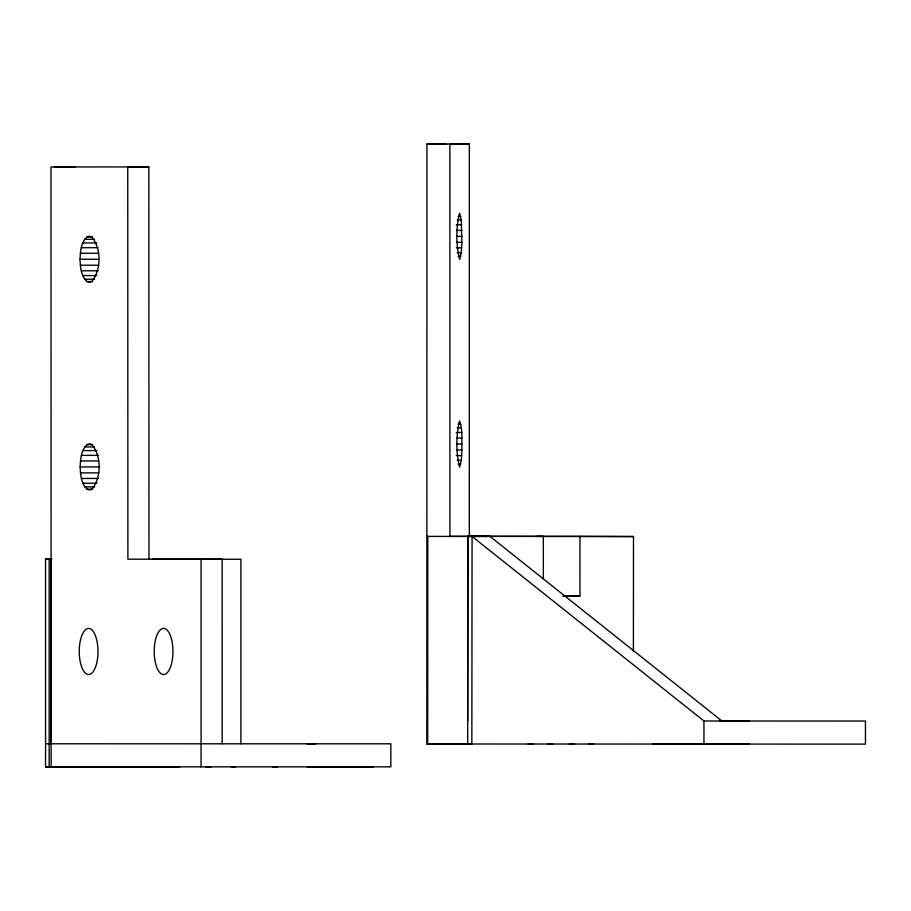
<?xml version="1.0" encoding="UTF-8"?>
<svg xmlns="http://www.w3.org/2000/svg" width="911" height="911" viewBox="0 0 911 911"><rect width="100%" height="100%" fill="white"/><g stroke="black" fill="none" stroke-linecap="round" stroke-linejoin="round"><path stroke-width="1.37" d="M45.55 766.857L45.55 559.263L47.019 559.195L51.073 559.206L51.141 766.834L45.55 766.857L179.604 766.96M49.16 766.834L49.16 559.24L51.141 559.24M201.08 766.846L201.069 559.172M467.673 744.014L467.878 536.408L472.069 536.431L471.852 744.025L426.838 743.98L426.94 144.075L446.39 144.04M427.658 743.98L427.783 536.385L426.872 536.385L490.016 536.431L721.899 721M467.673 720.931L467.798 536.408M469.313 536.294L469.336 144.04L426.94 144.075M543.343 578.952L543.355 536.374L468.459 536.249M563.192 595.999L579.943 595.999L579.965 536.385L472.069 536.431L703.952 721L865.45 721.034L865.45 744.116L426.838 743.98M633.396 651.502L633.487 536.533L579.965 536.385M703.952 744.071L703.952 721M461.888 242.326L461.262 220.041L459.543 213.276C455.955 227.852 455.955 244.854 459.577 259.43L461.308 252.666L461.888 242.326L456.491 242.326M461.9 450.011C461.513 440.457 463.039 429.969 459.543 420.973C455.967 435.549 455.967 452.551 459.588 467.115L461.308 460.351L461.9 450.011L456.491 450.011M80.02 259.248C80.419 251.55 80.908 242.52 86.966 236.962L89.358 236.177L91.783 236.962C101.451 248.828 101.451 269.645 91.795 281.533L89.403 282.319L86.978 281.533C80.92 275.976 80.419 266.946 80.02 259.248L98.297 259.248M80.145 466.91C80.532 459.212 81.033 450.193 87.08 444.625L89.494 443.839L91.92 444.625C101.588 456.525 101.599 477.307 91.931 489.207L89.517 489.993L87.092 489.207C81.045 483.639 80.532 474.608 80.145 466.91L99.823 466.91M49.16 559.24L45.55 559.263L51.847 559.24M45.55 743.786L390.842 743.809L390.842 766.857L51.141 766.834M315.878 743.775L307.178 743.832L311.403 743.832M315.878 766.857L307.166 766.903L373.43 766.948M469.336 144.04L449.886 144.075L449.92 536.397L488.706 536.249M672.238 743.98L652.8 744.014L749.4 744.082M54.273 166.975L148.835 166.918L148.971 559.172M148.835 166.918L127.745 166.918L127.893 559.183L222.159 559.172L222.17 743.763M75.351 166.975L50.993 166.975L51.141 742.283M458.096 216.362L460.795 216.362M457.208 220.041L461.262 220.041M456.24 224.812L461.649 224.812M456.491 230.381L461.888 230.381M456.57 236.348L461.968 236.348M86.966 236.962L92.592 236.962M84.7 239.263L94.55 239.263M82.764 242.93L96.817 242.93M81.273 247.712L98.149 247.701M456.24 247.883L461.638 247.883M457.254 252.666L461.308 252.666M80.339 253.269L98.616 253.269M458.096 256.333L460.795 256.333M80.35 265.215L98.616 265.215M81.284 270.783L98.149 270.783M82.776 275.566L96.828 275.555M84.712 279.233L94.55 279.221M86.978 281.533L92.603 281.533M458.062 424.059L460.761 424.059M457.22 427.726L461.262 427.726M456.252 432.509L461.649 432.509M456.502 438.066L461.9 438.066M456.582 444.044L461.979 444.044M87.08 444.625L92.706 444.625M84.825 446.937L94.664 446.925M82.89 450.603L96.942 450.592M81.398 455.375L98.263 455.375M456.252 455.58L461.649 455.58M457.265 460.351L461.308 460.351M80.464 460.943L98.73 460.943M458.108 464.029L460.807 464.029M80.464 472.889L98.741 472.889M81.398 478.446L98.274 478.446M82.89 483.229L96.953 483.229M84.837 486.895L94.676 486.895M87.092 489.207L92.717 489.196M152.046 559.252L240.903 559.252L240.903 743.775M563.044 595.988L579.943 595.999M529.758 744.002L528.346 744.002L533.345 744.002M572.825 744.014L574.237 744.014L569.238 744.014M592.275 743.98L593.676 743.98L588.677 743.968M174.32 766.868L164.948 766.88L169.23 766.88M205.829 766.88L210.84 766.88L206.546 766.88M233.068 766.925L231.212 766.937L235.494 766.937M275.247 766.937L277.103 766.937L272.81 766.925M536.693 536.408L633.487 536.533M719.565 720.988L749.4 721.011M552.795 743.968L547.784 743.957M80.498 639.932A23.071 9.372 90 0 0 88.618 674.55A23.071 9.372 90 0 0 96.725 639.932A23.071 9.372 90 0 0 80.498 639.932M155.462 639.932A23.071 9.372 90 0 0 163.593 674.55A23.071 9.372 90 0 0 171.701 639.932A23.071 9.372 90 0 0 155.462 639.932"/></g></svg>
